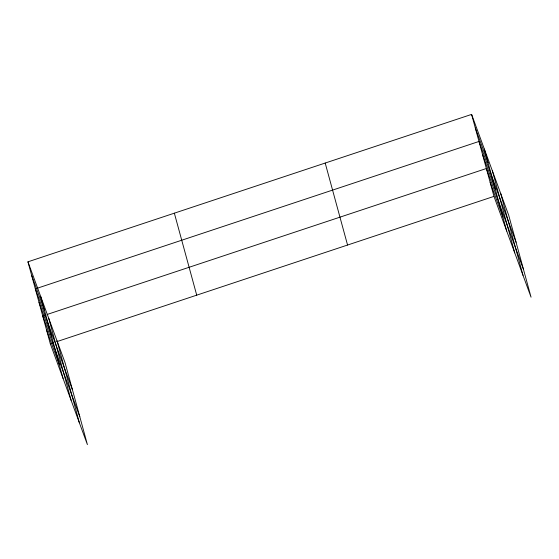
<?xml version="1.0" encoding="UTF-8"?>
<svg xmlns="http://www.w3.org/2000/svg" width="559" height="559" viewBox="0 0 559 559"><rect width="100%" height="100%" fill="white"/><g stroke="black" fill="none" stroke-linecap="round" stroke-linejoin="round"><path stroke-width="0.84" d="M27.95 261.822L65.033 362.609L87.4 444.601L50.317 343.806L27.95 261.822L471.6 114.399L508.683 215.194L531.05 297.178L493.967 196.391L471.6 114.399M45.964 314.85L42.708 315.933L79.797 416.721M47.592 314.312L486.365 168.511L523.448 269.305M50.317 343.806L53.566 342.73M56.822 341.647L493.967 196.391M475.29 127.927L488.042 162.585M516.069 242.25L478.979 141.455L35.329 288.877L72.411 389.665M482.676 154.983L495.428 189.648M490.166 182.451L502.918 217.109M31.639 275.349L44.392 310.007M39.018 302.405L51.77 337.063M46.509 329.873L59.268 364.531M500.654 193.365L523.021 275.356M492.381 170.886L514.748 252.871M484.353 149.057L506.72 231.049M325.198 163.046L347.558 245.038M174.352 213.175L196.719 295.159M57.004 340.787L79.371 422.779M48.731 318.302L71.098 400.293M40.702 296.48L63.069 378.471"/></g></svg>
